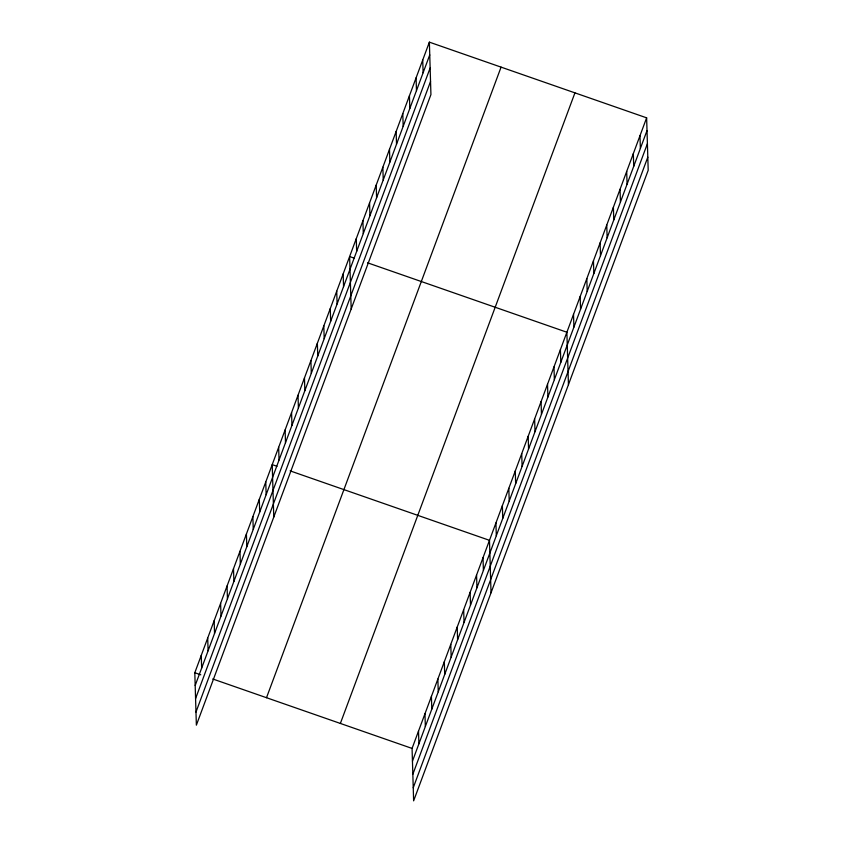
<?xml version="1.0" encoding="UTF-8"?>
<svg xmlns="http://www.w3.org/2000/svg" width="843" height="843" viewBox="0 0 843 843"><rect width="100%" height="100%" fill="white"/><g stroke="black" fill="none" stroke-linecap="round" stroke-linejoin="round"><path stroke-width="1.26" d="M429.372 42.15L430.931 94.574L196.366 725.159L194.807 672.725L429.372 42.15L646.634 117.841L648.193 170.275L413.628 800.85L412.069 748.426L646.634 117.841M195.186 685.475L429.751 54.9M195.576 698.562L430.141 67.988M195.976 712.061L430.541 81.486M266.504 697.709L501.069 67.134M340.372 723.442L574.937 92.867M412.448 761.166L647.013 130.591M412.838 774.264L647.403 143.689M413.239 787.752L647.803 157.177M354.408 258.211L349.624 256.546L351.183 308.97M367.548 262.795L566.875 332.237L568.435 384.671M276.999 466.305L272.215 464.641L273.775 517.065M290.14 470.879L489.477 540.331L491.026 592.755M194.807 672.725L200.782 674.811M212.731 678.973L412.069 748.426M639.985 135.712L640.364 148.452M633.335 153.574L633.715 166.324M626.697 171.445L627.076 184.185M620.048 189.306L620.427 202.057M613.398 207.178L613.778 219.918M606.76 225.039L607.139 237.789M600.111 242.91L600.49 255.65M593.461 260.772L593.841 273.522M586.823 278.643L587.192 291.383M580.174 296.504L580.553 309.255M573.525 314.376L573.904 327.116M560.426 349.582L560.806 362.332M553.977 366.926L554.357 379.666M547.529 384.26L547.908 397.011M541.08 401.605L541.459 414.345M534.631 418.95L535.01 431.69M528.182 436.284L528.55 449.034M521.722 453.629L522.102 466.369M515.273 470.963L515.653 483.713M508.824 488.308L509.204 501.058M502.375 505.652L502.755 518.392M495.926 522.987L496.306 535.737M483.028 557.676L483.397 570.416M476.569 575.01L476.948 587.761M470.12 592.355L470.499 605.095M463.671 609.689L464.05 622.44M457.222 627.034L457.601 639.784M450.773 644.379L451.153 657.119M444.324 661.713L444.704 674.463M422.733 60.011L423.112 72.761M437.875 679.058L438.244 691.808M416.084 77.883L416.463 90.633M431.416 696.402L431.795 709.142M409.435 95.744L409.814 108.494M424.967 713.736L425.346 726.487M402.796 113.615L403.175 126.366M418.518 731.081L418.897 743.821M396.147 131.476L396.526 144.227M389.498 149.348L389.877 162.098M382.859 167.209L383.228 179.959M376.21 185.081L376.589 197.831M369.561 202.942L369.94 215.692M362.911 220.813L363.291 233.564M356.273 238.674L356.652 251.425M343.175 273.891L343.554 286.631M336.726 291.225L337.105 303.975M330.277 308.57L330.646 321.309M323.817 325.914L324.197 338.654M317.368 343.249L317.748 355.999M310.919 360.593L311.299 373.333M304.471 377.927L304.85 390.678M298.022 395.272L298.401 408.023M291.573 412.617L291.952 425.357M285.124 429.951L285.492 442.701M278.664 447.296L279.044 460.036M265.766 481.975L266.146 494.725M259.317 499.319L259.697 512.059M252.868 516.654L253.248 529.404M246.419 533.998L246.799 546.749M239.97 551.343L240.339 564.083M233.511 568.677L233.89 581.428M227.062 586.022L227.441 598.772M220.613 603.367L220.992 616.107M214.164 620.701L214.543 633.451M207.715 638.046L208.095 650.785M201.266 655.39L201.646 668.13"/></g></svg>
